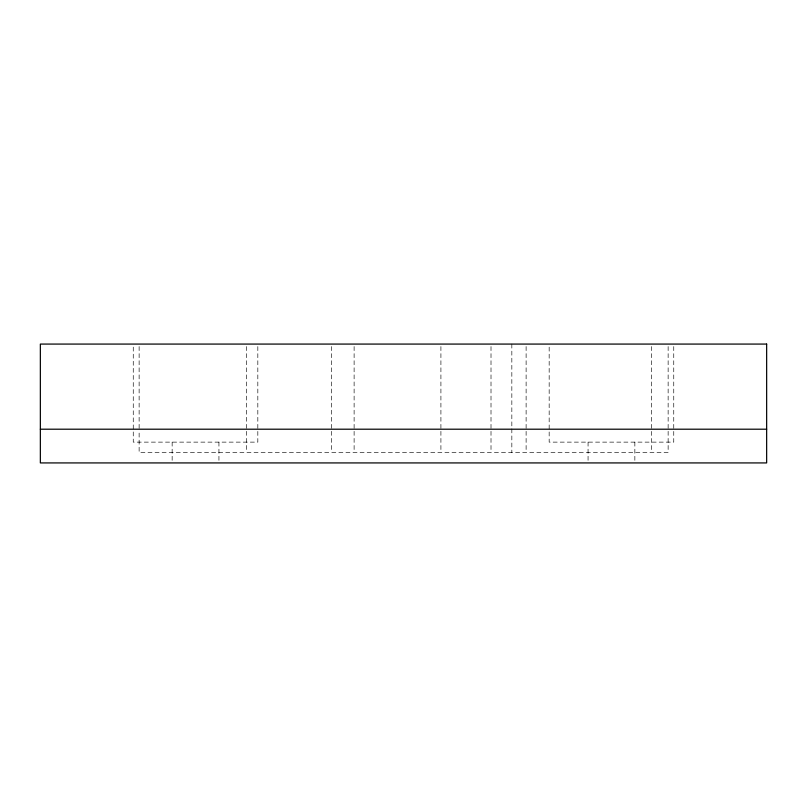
<?xml version="1.0" encoding="UTF-8"?>
<svg xmlns="http://www.w3.org/2000/svg" width="807" height="807" viewBox="0 0 807 807"><rect width="100%" height="100%" fill="white"/><g stroke="black" fill="none" stroke-linecap="round" stroke-linejoin="round"><path stroke-width="0.61" stroke-dasharray="4.04 3.03" d="M673.754 346.586L673.754 442.125L549.163 442.125L549.163 346.586M668.135 346.566L668.135 430.091M668.135 431.331L668.135 452.525L139.127 452.525L139.127 431.331M651.632 346.566L651.632 452.525M634.857 442.125L634.857 462.925M588.061 442.125L588.061 462.925M526.114 346.566L526.114 430.091M526.114 431.331L526.114 452.525M511.84 344.075L511.84 427.599M511.84 428.84L511.84 452.525M491.009 346.566L491.009 430.091M491.009 431.331L491.009 452.525M440.915 346.566L440.915 430.091M440.915 431.331L440.915 452.525M354.112 346.566L354.112 430.091M354.112 431.331L354.112 452.525M331.495 346.566L331.495 430.091M331.495 431.331L331.495 452.525M257.826 346.586L257.826 442.125L133.256 442.125L133.256 346.586M246.68 346.566L246.68 430.091M246.68 431.331L246.68 452.525M218.939 442.125L218.939 460.474M172.143 442.125L172.143 462.925M139.127 346.566L139.127 430.091"/><path stroke-width="1.21" d="M40.35 429.203L766.65 429.203M766.65 344.075L40.35 344.075L40.35 462.925L766.65 462.925L766.65 344.075"/></g></svg>
